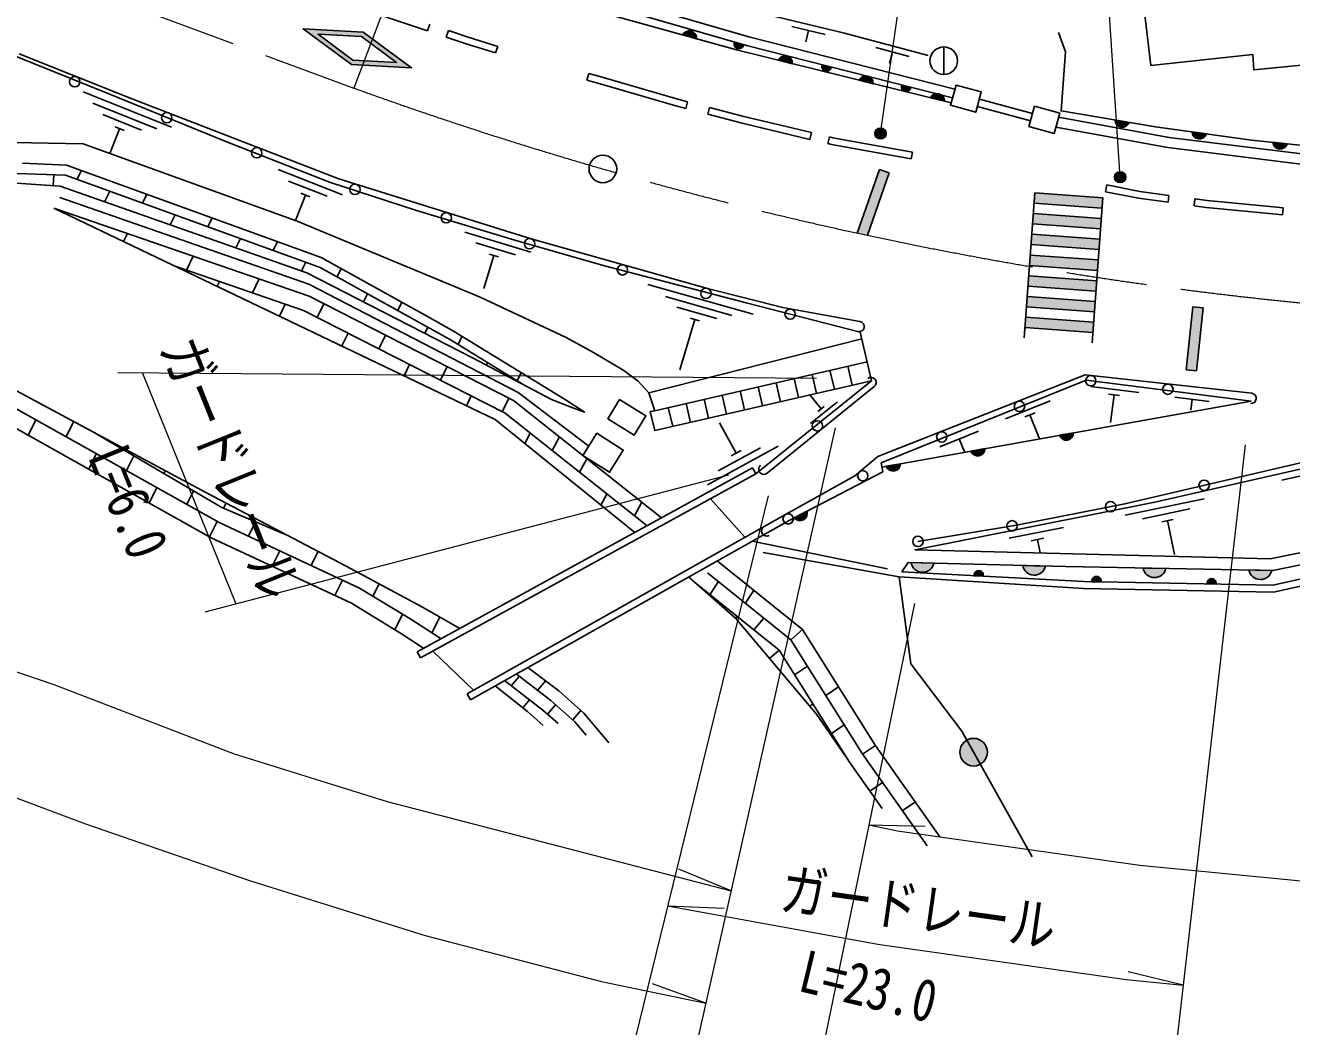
# Model space of a CAD drawing. Units: millimetres at full size, sheet at 1:1000; details may follow other scales. Extents: x 40000 to 680000, y 20000 to 380000.
# Drawn here: x 339384 to 394336, y 243609 to 287056 of the extents above; entities that cross this region are included whole.
import ezdxf
from ezdxf.enums import TextEntityAlignment as Align

# ---------------------------------------------------------------- set-up
doc = ezdxf.new("R2010")
doc.units = ezdxf.units.MM
doc.header["$LTSCALE"] = 1000
doc.linetypes.add('CHAIN', pattern=[18.5, 12, -1.5, 3.5, -1.5])
doc.linetypes.add('DASHED', pattern=[7.5, 6, -1.5])
for name, color, linetype, lineweight in [('M-BGD', 7, 'Continuous', 25), ('M-BMK', 2, 'CHAIN', 13), ('M-BMK-SRVR', 3, 'Continuous', 25), ('M-STR-HTXT', 7, 'Continuous', 13), ('M-STR-STRC', 7, 'Continuous', 25)]:
    doc.layers.add(name, color=color, linetype=linetype, lineweight=lineweight)
doc.styles.add('ＭＳ ゴシック', font='')
doc.styles.get('ＭＳ ゴシック').set_extended_font_data('MS Gothic')

msp = doc.modelspace()

# ---------------------------------------------------------------- hatches: boundary and pattern name
at = {"layer": 'M-BGD'}
for points in [[(368511, 286473), (367908, 286641, -0.84072)], [(370548, 286215, -0.4608), (370290, 286045, -0.4608), (370162, 286326)], [(372672, 285391), (372064, 285541, -0.84072)], [(374354, 285242, -0.4608), (374102, 285063, -0.4608), (373965, 285341)], [(376178, 284523), (375571, 284673, -0.84072)], [(377805, 284363, -0.4608), (377553, 284185, -0.4608), (377416, 284463)], [(379268, 283759), (378661, 283909, -0.84072)], [(386672, 282947), (387289, 282844, -0.84072)], [(390634, 282347), (390015, 282433, 0.84072)], [(393520, 281979), (394142, 281914, -0.84072)], [(384257, 269268), (384873, 269378, -0.84072)], [(380414, 268581), (381030, 268691, -0.84072)], [(376740, 267925), (377356, 268035, -0.84072)], [(372749, 265693), (373304, 265981, -0.84072)], [(378812, 263718, -0.82183), (377822, 263743)], [(380551, 263175, -0.4608), (380764, 263399, -0.4608), (380952, 263153)], [(383654, 263593, -0.82183), (382663, 263619)], [(388879, 263491, -0.82183), (387889, 263509)], [(393473, 263407, -0.82183), (392482, 263425)], [(385662, 262913, -0.4608), (385867, 263145, -0.4608), (386063, 262906)], [(390663, 262817, -0.4608), (390868, 263048, -0.4608), (391065, 262810)], [(379936, 255582, -1), (381129, 255454, -0.41421), (380469, 254921, -0.41421)]]:
    msp.add_hatch(color=256, dxfattribs=at).paths.add_polyline_path(points)
at = {"layer": 'M-STR-HTXT'}
for points in [[(376716, 282481, -1), (376277, 282242, -0.41421), (376377, 282581, -0.41421)], [(387110, 280588, -1), (386671, 280349, -0.41421), (386771, 280688, -0.41421)]]:
    msp.add_hatch(color=256, dxfattribs=at).paths.add_polyline_path(points)
at = {"layer": 'M-STR-STRC'}
h = msp.add_hatch(color=256, dxfattribs=at)
h.paths.add_polyline_path([(354042, 286763), (351435, 286901), (353536, 285351), (356142, 285214)])
h.paths.add_polyline_path([(355487, 285448), (353603, 285539), (352091, 286666), (353974, 286575)], flags=16)
for points in [[(376875, 280656), (376450, 280805), (375487, 278042, 0.00067), (375930, 277947)], [(386138, 279567), (383196, 279783), (383163, 279334), (386105, 279118)], [(386072, 278669), (383130, 278885), (383097, 278436), (386039, 278220)], [(386006, 277771), (383064, 277988), (383031, 277539), (385973, 277323)], [(385940, 276874), (382998, 277090), (382965, 276641), (385907, 276425)], [(385875, 275976), (382932, 276192), (382899, 275744), (385842, 275527)], [(385809, 275079), (382866, 275295), (382834, 274846), (385776, 274630)], [(390500, 274800), (390052, 274847), (389765, 272107), (390213, 272060)], [(385743, 274181), (382801, 274397), (382768, 273949), (385710, 273732)]]:
    msp.add_hatch(color=256, dxfattribs=at).paths.add_polyline_path(points)

# ---------------------------------------------------------------- linework, layer by layer
at = {"layer": 'M-BGD'}
for p, q in [((356933, 287105), (356837, 286820)), ((374097, 286654), (372639, 287006)), ((357743, 286832), (357648, 286548)), ((367908, 286641), (368511, 286473)), ((370548, 286215), (370162, 286326)), ((373368, 286830), (373248, 286334)), ((359884, 286142), (359794, 285855)), ((377736, 285704), (376286, 286090)), ((377011, 285897), (376879, 285404)), ((379240, 286118), (379240, 284918)), ((372064, 285541), (372672, 285391)), ((374354, 285242), (373965, 285341)), ((363836, 284970), (363755, 284681)), ((375571, 284673), (376178, 284523)), ((341893, 284175), (345729, 282634)), ((377805, 284363), (377416, 284463)), ((345091, 282567), (342307, 283685)), ((368118, 283741), (368042, 283451)), ((378661, 283909), (379268, 283759)), ((344422, 282512), (342752, 283183)), ((369077, 283491), (369001, 283201)), ((343475, 282569), (343044, 281496)), ((343670, 282491), (343280, 282647)), ((387289, 282844), (386672, 282947)), ((337469, 281994), (341896, 281910)), ((373501, 282401), (373431, 282109)), ((374282, 282214), (374213, 281923)), ((390634, 282347), (390015, 282433)), ((394142, 281914), (393520, 281979)), ((377883, 281557), (377830, 281262)), ((340621, 280572), (340588, 280097)), ((341816, 280759), (341626, 280372)), ((353152, 279699), (350360, 280798)), ((352483, 279640), (350809, 280299)), ((343044, 279858), (342820, 279401)), ((344652, 279730), (344463, 279344)), ((351731, 279613), (351341, 279767)), ((386314, 280128), (386257, 279833)), ((351536, 279690), (351103, 278591)), ((389012, 279677), (388971, 279380)), ((390141, 279522), (390100, 279225)), ((340957, 279010), (340939, 278973)), ((345882, 278830), (345671, 278401)), ((347489, 278700), (347300, 278316)), ((393968, 279137), (393942, 278838)), ((361322, 277210), (358449, 278077)), ((343814, 278023), (343645, 277677)), ((348719, 277801), (348522, 277401)), ((350326, 277671), (350137, 277287)), ((360660, 277096), (358937, 277616)), ((346672, 277036), (346379, 276439)), ((359712, 277069), (359279, 275633)), ((359913, 277008), (359511, 277130)), ((351556, 276773), (351373, 276401)), ((353093, 276499), (352916, 276140)), ((347808, 275946), (347704, 275734)), ((349530, 276050), (349237, 275453)), ((354230, 275412), (354056, 275059)), ((366402, 275812), (370965, 274517)), ((350665, 274959), (350410, 274439)), ((352344, 274974), (352053, 274381)), ((355719, 275041), (355544, 274684)), ((370044, 274466), (367158, 275285)), ((369385, 274341), (367654, 274833)), ((368437, 274298), (367786, 272106)), ((368640, 274241), (368235, 274356)), ((353389, 273699), (353116, 273144)), ((356857, 273956), (356725, 273688)), ((355016, 273610), (354725, 273018)), ((358333, 273559), (358164, 273213)), ((356062, 272336), (355822, 271848)), ((357689, 272247), (357398, 271655)), ((359446, 272422), (359391, 272311)), ((374302, 272090), (374491, 271264)), ((375081, 272269), (375271, 271444)), ((360902, 271984), (360719, 271612)), ((376101, 271635), (371087, 267590)), ((371963, 271551), (372153, 270726)), ((372742, 271731), (372932, 270905)), ((373522, 271910), (373712, 271085)), ((358735, 270973), (358528, 270553)), ((369624, 271013), (369814, 270188)), ((370403, 271193), (370593, 270367)), ((371183, 271372), (371373, 270547)), ((376224, 271380), (371573, 267622)), ((373913, 270410), (373423, 271018)), ((387700, 271126), (385617, 271389)), ((386872, 270989), (386385, 271050)), ((386628, 271019), (386478, 269829)), ((390759, 270740), (389271, 270928)), ((360362, 270884), (360071, 270292)), ((367285, 270475), (367475, 269650)), ((368065, 270654), (368255, 269829)), ((368844, 270834), (369034, 270008)), ((373462, 269776), (374629, 270717)), ((373777, 270300), (374050, 270520)), ((383862, 270769), (381914, 269984)), ((390015, 270834), (389955, 270358)), ((339843, 269936), (339512, 269262)), ((341476, 269859), (341154, 269203)), ((383205, 270245), (382751, 270062)), ((382978, 270153), (383397, 269114)), ((361287, 269365), (361064, 268912)), ((370228, 268488), (369507, 269803)), ((380743, 269447), (379073, 268774)), ((384873, 269378), (384257, 269268)), ((342800, 269151), (342792, 269136)), ((362240, 268610), (362563, 269195)), ((368982, 267120), (372051, 268803)), ((369452, 267720), (371293, 268730)), ((379908, 269110), (380132, 268554)), ((342465, 268469), (342134, 267795)), ((344090, 268376), (343776, 267735)), ((363431, 267665), (363755, 268250)), ((370013, 268370), (370443, 268606)), ((381030, 268691), (380414, 268581)), ((345446, 267733), (345388, 267616)), ((356392, 259873), (370943, 267853)), ((370943, 267853), (371087, 267590)), ((377356, 268035), (376740, 267925)), ((397325, 268095), (393913, 267316)), ((356536, 259610), (371087, 267590)), ((345087, 267002), (344755, 266327)), ((346686, 266856), (346397, 266268)), ((364359, 266242), (364623, 266720)), ((348096, 266324), (347989, 266106)), ((365815, 265774), (366138, 266360)), ((373304, 265981), (372749, 265693)), ((390540, 266512), (387113, 265799)), ((389916, 266076), (387860, 265648)), ((347708, 265534), (347377, 264860)), ((349371, 265518), (349064, 264893)), ((358552, 258055), (372377, 265838)), ((358699, 257794), (372524, 265576)), ((389189, 265618), (388709, 265518)), ((388949, 265568), (389254, 264100)), ((350755, 264933), (350753, 264929)), ((384430, 265271), (382076, 264804)), ((383586, 264798), (383037, 264689)), ((383312, 264743), (383427, 264163)), ((350423, 264258), (350093, 263584)), ((352085, 264238), (351783, 263623)), ((378812, 263718), (377822, 263743)), ((383654, 263593), (382663, 263619)), ((388879, 263491), (387889, 263509)), ((393473, 263407), (392482, 263425)), ((353142, 262988), (352811, 262314)), ((354735, 262828), (354469, 262287)), ((369459, 262926), (369071, 262327)), ((380551, 263175), (380952, 263153)), ((385662, 262913), (386063, 262906)), ((390663, 262817), (391065, 262810)), ((370999, 262545), (370633, 261979)), ((355757, 261507), (355425, 260831)), ((357367, 261383), (357031, 260698)), ((370267, 261414), (370209, 261325)), ((371432, 261336), (371000, 260823)), ((373108, 260846), (372600, 260394)), ((372092, 259943), (371677, 259586)), ((356536, 259610), (356392, 259873)), ((372766, 258871), (373322, 259246)), ((360819, 258808), (360470, 258395)), ((361961, 258613), (361613, 258199)), ((374120, 257975), (374676, 258350)), ((358552, 258055), (358699, 257794)), ((361265, 257786), (360977, 257444)), ((362396, 257576), (362048, 257163)), ((363495, 257330), (363147, 256916)), ((373427, 257508), (373564, 257601)), ((374363, 256330), (374919, 256705)), ((375719, 255435), (376275, 255809)), ((376027, 253834), (376583, 254209)), ((376132, 253663), (376143, 253670)), ((377447, 252982), (378003, 253356))]:
    msp.add_line(p, q, dxfattribs=at)
at = {"layer": 'M-BGD', "linetype": 'DASHED'}
for p, q in [((380784, 283858), (383087, 283224)), ((380696, 283540), (382999, 282906)), ((369123, 266513), (370611, 264844)), ((377303, 263126), (370374, 264366)), ((370926, 264677), (377422, 263342)), ((357062, 259898), (358832, 258213))]:
    msp.add_line(p, q, dxfattribs=at)
at = {"layer": 'M-BGD'}
for points in [[(301315, 314657), (303924, 313599), (306481, 312463), (308095, 311663), (309425, 310940), (318083, 309566), (329058, 307783), (331163, 307447), (334985, 306092), (338070, 304978), (341221, 303197), (343881, 301480), (346632, 299596), (348491, 298137), (350990, 296112), (357408, 290433), (370783, 286563), (379722, 284289)], [(301172, 314283), (303768, 313231), (306311, 312101), (307911, 311308), (309295, 310556), (318020, 309171), (328994, 307388), (331064, 307058), (334851, 305716), (337902, 304613), (341014, 302854), (343659, 301147), (346395, 299273), (348242, 297824), (350731, 295807), (357211, 290074), (370678, 286177), (379615, 283903)], [(298694, 311406), (303327, 309723), (307212, 308272), (310940, 306727), (319508, 305721), (329937, 304531), (331781, 304038), (333358, 303526), (335363, 302775), (337712, 301783), (338986, 301230), (342103, 299714), (343669, 298827), (345350, 297814), (348549, 295691), (350137, 294584), (352246, 293144), (356824, 289726), (370241, 285992), (379556, 283688)], [(378568, 285746), (374933, 286715), (371136, 287630), (365002, 289113), (361120, 289933), (360085, 290428), (353088, 296429), (350047, 298843), (348916, 299739), (345563, 302088), (343582, 303380), (340276, 305287), (338025, 306445), (334988, 307782), (331209, 308863), (329474, 308954), (326081, 309684), (322622, 310435), (319746, 311008), (318137, 311298)], [(358239, 260886), (356616, 261812), (353312, 263595), (347246, 266769), (336641, 272448), (322821, 278141), (319220, 279528), (292245, 288916), (277148, 294033), (275740, 294412), (273659, 294907), (271314, 295402), (269100, 295765), (266556, 296129), (263980, 296393), (260940, 296657), (256480, 296888), (251581, 296916)], [(352163, 288442), (353763, 287846), (356486, 286938), (356837, 286820)], [(357648, 286548), (358508, 286258), (359794, 285855)], [(357743, 286832), (358601, 286544), (359884, 286142)], [(414096, 285441), (414151, 282639), (406850, 282309), (403470, 281554), (401032, 281375), (396951, 281622), (392596, 282075), (388433, 282652), (384330, 283340), (384522, 285908), (384220, 286745)], [(376101, 271635), (375614, 273747), (370665, 275011), (364581, 276602), (360765, 277691), (356361, 279021), (352578, 280247), (348152, 281991), (343006, 284083), (338813, 285769)], [(375601, 274208), (372259, 274810), (368980, 275642), (361334, 277794), (352982, 280390), (344049, 283852), (339110, 285814)], [(299506, 285705), (309030, 282400), (311868, 281576), (314053, 280837), (316996, 279633), (320202, 278165), (322539, 276917), (325108, 276382), (328514, 274813), (334687, 272823), (347795, 265486), (353885, 262641), (356112, 261292), (357428, 260441)], [(299274, 284991), (308802, 281686), (311643, 280860), (313790, 280134), (316697, 278945), (319869, 277492), (322280, 276205), (324871, 275665), (328241, 274113), (334386, 272132), (347452, 264818), (353531, 261978), (355711, 260658), (356669, 260025)], [(363755, 284681), (364332, 284520), (367515, 283588), (368042, 283451)], [(363836, 284970), (364415, 284808), (367595, 283878), (368118, 283741)], [(369001, 283201), (370486, 282813), (373431, 282109)], [(369077, 283491), (370559, 283104), (373501, 282401)], [(384225, 283070), (389026, 282187), (394665, 281489), (398759, 281166), (403356, 280908), (410312, 280674), (415400, 280674), (422916, 281151), (431465, 281887), (436024, 282352), (442091, 282867)], [(341896, 281910), (351183, 278562), (359128, 275267), (362851, 273510), (364035, 272860), (365363, 272080), (365974, 271611), (366443, 271104), (375684, 273446)], [(374213, 281923), (374367, 281886), (377830, 281262)], [(374282, 282214), (374429, 282180), (377883, 281557)], [(339256, 281074), (341172, 280993), (352225, 276981), (356859, 274408), (357968, 273783), (362850, 270789), (363652, 270274), (363021, 270507), (362224, 270820), (358816, 272614), (351595, 276323), (340896, 280076), (337729, 280297)], [(337746, 280675), (341124, 280554), (352182, 276546), (357858, 273402), (360991, 271469)], [(386257, 279833), (387693, 279556), (388971, 279380)], [(386314, 280128), (387742, 279852), (389012, 279677)], [(340876, 279592), (351687, 275822), (360764, 271125), (363830, 268793)], [(390100, 279225), (390627, 279152), (393512, 278876), (393942, 278838)], [(390141, 279522), (390662, 279450), (393539, 279175), (393968, 279137)], [(366989, 265685), (360562, 270782), (351707, 275298), (340614, 279128)], [(340614, 279128), (359776, 269956), (365831, 265050)], [(366362, 265341), (360204, 270224), (351449, 274689), (345847, 276623)], [(366443, 271104), (366698, 270333), (375912, 272454)], [(366698, 270333), (366505, 270295), (366695, 269470), (376101, 271635)], [(372377, 265838), (375378, 267513), (376376, 268347), (385374, 271887), (392601, 271095)], [(372524, 265576), (376594, 267688), (376526, 268071), (385421, 271655), (392573, 270753), (376558, 267892)], [(377422, 263342), (385319, 262920), (393521, 262762), (404511, 265190), (411751, 265821), (421728, 265948), (424041, 266012), (427842, 266295), (428032, 264372), (450093, 270081), (454972, 268118), (455157, 267945)], [(378120, 264663), (382390, 265370), (387099, 266293), (395092, 268165), (402749, 270105)], [(342416, 269356), (347911, 266139), (350802, 264909)], [(377303, 263126), (385308, 262620), (393551, 262462), (404556, 264893), (411766, 265521), (421734, 265649), (424056, 265712), (427572, 265974), (427767, 263994), (450073, 269766), (454808, 267861), (455157, 267533)], [(398695, 264975), (393400, 263914), (377998, 264299), (388391, 266364), (396038, 268109)], [(377422, 263342), (377689, 263746), (384542, 263571), (393523, 263406), (404447, 265650), (412798, 266373), (421871, 266714), (425551, 266828), (428065, 266776)], [(369411, 263824), (373108, 260846), (376260, 255830), (379072, 251839)], [(368991, 263303), (372600, 260394), (375703, 255459), (378524, 251453)], [(368166, 263123), (370217, 261318), (373712, 257169), (374980, 255349)], [(368571, 262781), (372092, 259943), (375145, 255087), (376564, 253072)], [(377303, 263126), (377813, 259352), (380020, 256437), (383068, 250975)], [(363728, 256257), (363236, 256839), (362189, 257758), (360684, 258911)], [(364712, 255930), (363622, 257218), (362532, 258176), (361196, 259200)], [(359766, 258395), (361179, 257285), (361857, 256671)], [(362509, 256758), (361846, 257340), (360172, 258623)]]:
    msp.add_lwpolyline(points, dxfattribs=at)
for points in [[(387250, 293486), (388226, 285307), (392656, 285795), (392693, 285120), (394908, 285345), (394833, 286095), (398324, 286508), (397123, 294836)], [(379770, 284466), (380868, 284163), (380626, 283284), (379528, 283586)], [(383177, 283549), (384274, 283247), (384032, 282367), (382934, 282669)], [(365173, 270818), (366312, 270108), (365811, 269267), (364655, 269987)], [(364180, 269364), (365331, 268626), (364737, 267668), (363581, 268388)]]:
    msp.add_lwpolyline(points, close=True, dxfattribs=at)
at = {"layer": 'M-BGD', "linetype": 'DASHED'}
msp.add_lwpolyline([(384108, 282644), (388960, 281752), (394621, 281051), (398729, 280727), (403337, 280468), (410305, 280234), (415414, 280234), (422949, 280713), (431506, 281449), (436064, 281914), (442139, 282528)], dxfattribs=at)
at = {"layer": 'M-BGD'}
for centre, radius in [((379240, 285518), 600), ((341528, 284611), 225), ((345523, 283046), 225), ((349425, 281528), 225), ((353687, 279935), 225), ((357649, 278704), 225), ((361267, 277579), 225), ((365296, 276445), 225), ((368919, 275425), 225), ((372572, 274525), 225), ((385619, 271634), 225), ((388963, 271267), 225), ((382525, 270524), 225), ((373757, 269676), 225), ((379154, 269198), 225), ((375725, 267510), 225), ((390539, 267098), 225), ((386477, 266171), 225), ((372487, 265642), 225), ((382201, 265339), 225), ((378120, 264663), 225), ((380533, 255518), 600)]:
    msp.add_circle(centre, radius, dxfattribs=at)
for centre, radius, start, end in [((368195, 286505), 318, 354.3375, 154.5552), ((370346, 286240), 203, 154.9006, 352.824), ((372355, 285413), 318, 355.9973, 156.215), ((374152, 285260), 203, 156.7628, 354.6862), ((375862, 284545), 318, 355.9973, 156.215), ((377603, 284382), 203, 156.7628, 354.6862), ((378951, 283781), 318, 355.9973, 156.215), ((386989, 282949), 318, 180.3751, 340.5928), ((390332, 282444), 318, 182.0038, 342.2215), ((393837, 282001), 318, 183.9513, 344.169), ((375561, 273986), 225, 259.7761, 79.7761), ((376083, 271555), 225, 308.9402, 128.9402), ((392577, 270871), 225, 263.7476, 83.7476), ((384556, 269376), 318, 200.0215, 0.2392), ((380712, 268690), 318, 200.0215, 0.2392), ((371432, 267797), 225, 128.9402, 308.9402), ((377039, 268033), 318, 200.0215, 0.2392), ((373001, 265886), 318, 217.3078, 17.5256), ((371554, 265117), 225, 119.3765, 299.3765), ((378320, 263828), 505, 189.7029, 347.3611), ((380753, 263196), 203, 347.9824, 185.9058), ((383161, 263704), 505, 189.7029, 347.3611), ((388386, 263598), 505, 190.1219, 347.7801), ((392979, 263514), 505, 190.1219, 347.7801), ((385863, 262941), 203, 349.9372, 187.8606), ((390864, 262845), 203, 349.9372, 187.8606)]:
    msp.add_arc(centre, radius, start, end, dxfattribs=at)
at = {"layer": 'M-BMK'}
msp.add_lwpolyline([(297749, 305009), (353360, 284432), (353638, 284334)], dxfattribs=at)
msp.add_arc((411502, 444183), 170000, 250.10041, 274.49439, dxfattribs=at)
at = {"layer": 'M-BMK-SRVR'}
msp.add_circle((364445, 280826), 600, dxfattribs=at)
at = {"layer": 'M-STR-HTXT'}
for p, q in [((362950, 308842), (353638, 284334)), ((376496, 282361), (377698, 290697)), ((386891, 280468), (386438, 287506)), ((373716, 271727), (343397, 271973)), ((344468, 271964), (348516, 261952)), ((374524, 269592), (368569, 243092)), ((392321, 268847), (388255, 233465)), ((347187, 261605), (369918, 267548)), ((371620, 266643), (364553, 237821)), ((377971, 261966), (373733, 241455)), ((375980, 252369), (378434, 252303)), ((370010, 249503), (367743, 250445)), ((367256, 248847), (369709, 248747)), ((389628, 245413), (387241, 245987)), ((368916, 244633), (366604, 245461))]:
    msp.add_line(p, q, dxfattribs=at)
for points in [[(261980, 284522), (263547, 284189), (269095, 282874), (275532, 281085), (283064, 278572), (287030, 276986), (303880, 270829), (326847, 263142), (340625, 258449), (348441, 255450), (355083, 253381), (370010, 249503)], [(249201, 282495), (259129, 280890), (268806, 278815), (275119, 277279), (282802, 274788), (292106, 271343), (302453, 267362), (326538, 258210), (341994, 252416), (349112, 249955), (356730, 247570), (364386, 245571), (368916, 244633)], [(375988, 252367), (377230, 252112), (387744, 250619), (397427, 249681), (407667, 249185), (418324, 249246), (426748, 249778), (447866, 251707)], [(367256, 248847), (376374, 247183), (387151, 245653), (389628, 245413)]]:
    msp.add_lwpolyline(points, dxfattribs=at)
for centre in [(376496, 282361), (386891, 280468)]:
    msp.add_circle(centre, 250, dxfattribs=at)
at = {"layer": 'M-STR-STRC'}
for p, q in [((376450, 280805), (375487, 278042)), ((376875, 280656), (375930, 277947)), ((376875, 280656), (376450, 280805)), ((383196, 279783), (382735, 273500)), ((386138, 279567), (383196, 279783)), ((386105, 279118), (383163, 279334)), ((386138, 279567), (385677, 273284)), ((386072, 278669), (383130, 278885)), ((386039, 278220), (383097, 278436)), ((385973, 277323), (383031, 277539)), ((386006, 277771), (383064, 277988)), ((385940, 276874), (382998, 277090)), ((385907, 276425), (382965, 276641)), ((385875, 275976), (382932, 276192)), ((385842, 275527), (382899, 275744)), ((385776, 274630), (382834, 274846)), ((385809, 275079), (382866, 275295)), ((390052, 274847), (389765, 272107)), ((390500, 274800), (390052, 274847)), ((390500, 274800), (390213, 272060)), ((385743, 274181), (382801, 274397)), ((385710, 273732), (382768, 273949)), ((390213, 272060), (389765, 272107))]:
    msp.add_line(p, q, dxfattribs=at)
for points in [[(353536, 285351), (356142, 285214), (354042, 286763), (351435, 286901)], [(353603, 285539), (355487, 285448), (353974, 286575), (352091, 286666)]]:
    msp.add_lwpolyline(points, close=True, dxfattribs=at)

# ---------------------------------------------------------------- texts
at = {"layer": 'M-STR-HTXT', "style": 'ＭＳ ゴシック', "width": 0.8}
for s, rotation, p in [('ガードレール', 292.014, (346939, 267307)), ('L=6.0', 292.16, (342508, 265843)), ('ガードレール', 351.916, (377939, 247323)), ('L=23.0', 346.424, (375633, 243939))]:
    msp.add_text(s, height=1833, rotation=rotation, dxfattribs=at).set_placement(p, align=Align.BOTTOM_CENTER)

doc.saveas('drawing.dxf')
